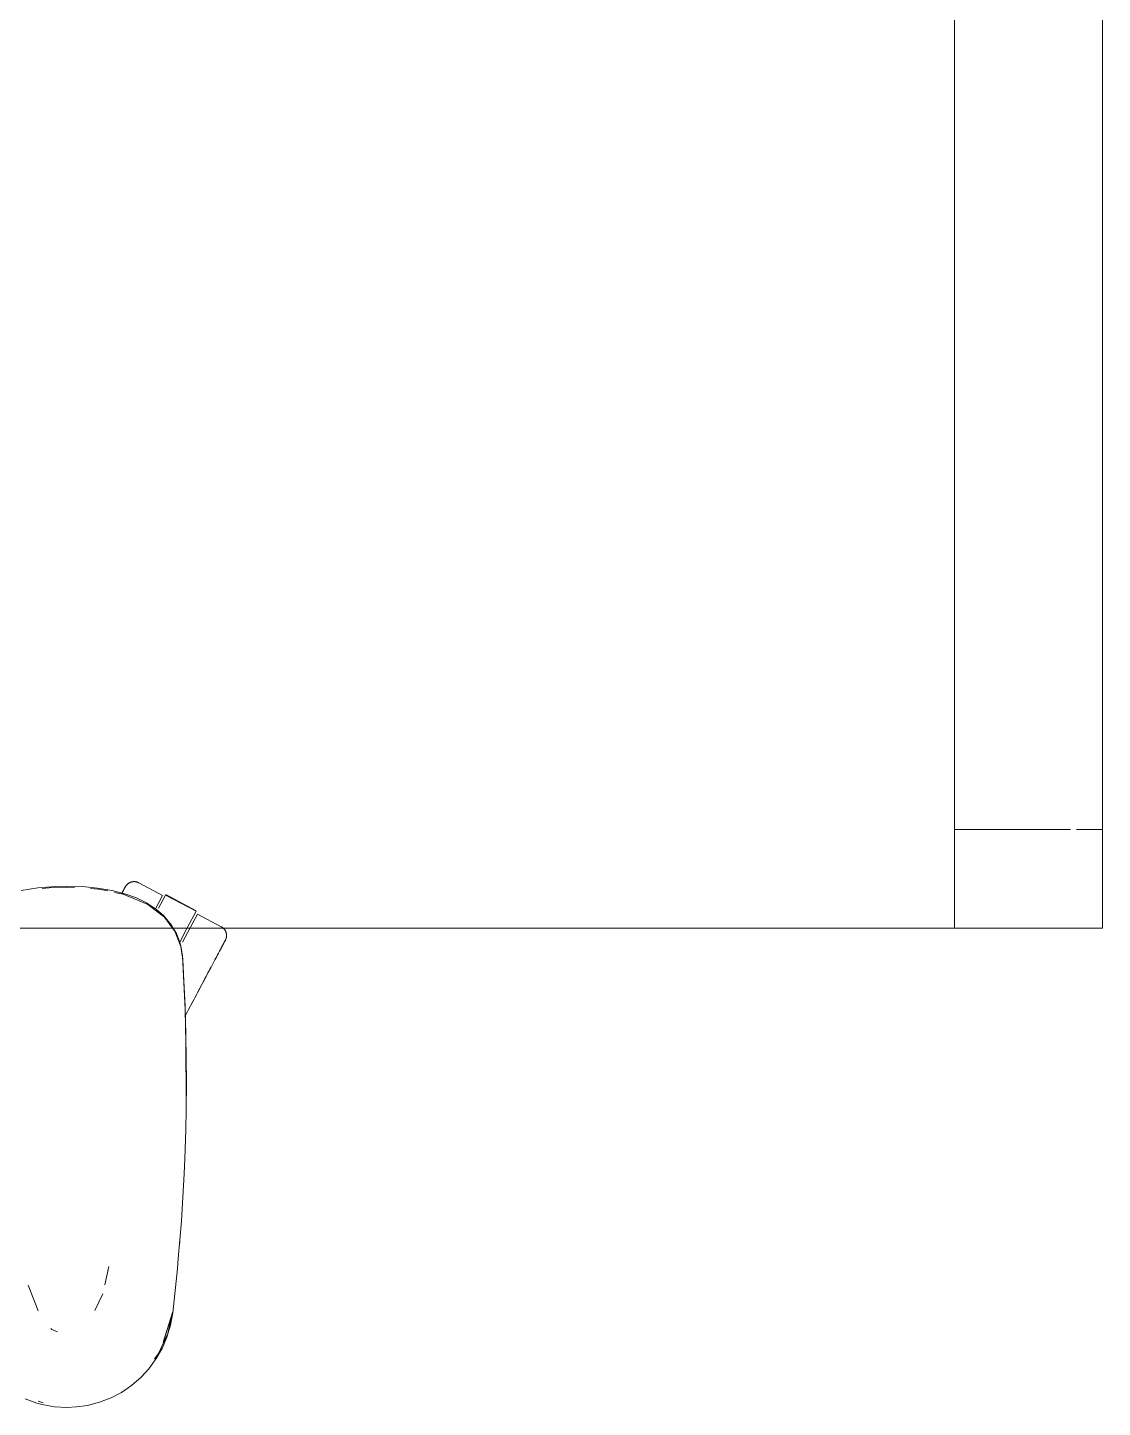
# Model space of a CAD drawing. Header units: millimetres. Extents: x 155927 to 295199, y -4084 to 97293.
# Drawn here: x 163895 to 164331, y 19442 to 20002 of the extents above; entities that cross this region are included whole.
import ezdxf

# ---------------------------------------------------------------- set-up
doc = ezdxf.new("R2010")
doc.units = ezdxf.units.MM
doc.header["$MEASUREMENT"] = 0
doc.layers.add('G-IMPT', color=8, linetype='CONTINUOUS', lineweight=9)
doc.layers.add('I-FURN', color=8, linetype='CONTINUOUS', lineweight=9)

msp = doc.modelspace()

# ---------------------------------------------------------------- linework, layer by layer
at = {"layer": 'G-IMPT'}
for p, q in [((163906.63, 19653.62), (163911.14, 19653.71)), ((163911.14, 19653.71), (163917.48, 19653.53)), ((163892.55, 19651.93), (163899.32, 19653.05)), ((163906.63, 19653.62), (163899.32, 19653.05)), ((163903.97, 19653.11), (163901.19, 19652.72)), ((163903.97, 19653.11), (163911.14, 19653.34)), ((163914.25, 19653.15), (163911.14, 19653.34)), ((163923.63, 19652.97), (163917.48, 19653.53)), ((163923.96, 19652.55), (163920.76, 19652.75)), ((163923.63, 19652.97), (163929.56, 19651.97)), ((163927.71, 19651.79), (163923.96, 19652.55)), ((163935.04, 19650.54), (163929.56, 19651.97)), ((163933.92, 19650.51), (163930.46, 19651.22)), ((163933.92, 19650.51), (163939.55, 19648.19)), ((163935.04, 19650.54), (163939.37, 19648.95)), ((163943.45, 19646.97), (163939.37, 19648.95)), ((163943.94, 19646.35), (163939.55, 19648.19)), ((163943.45, 19646.97), (163947.49, 19644.32)), ((163950.73, 19641.13), (163943.94, 19646.35)), ((163947.49, 19644.32), (163950.53, 19641.65)), ((163953.61, 19637.91), (163950.53, 19641.65)), ((163954, 19636.71), (163950.73, 19641.13)), ((163954.29, 19636.71), (163953.61, 19637.91)), ((163954.9, 19635.5), (163954, 19636.71)), ((163955.57, 19634.47), (163954.29, 19636.71)), ((163957.31, 19629.31), (163954.9, 19635.5)), ((163955.57, 19634.47), (163956.96, 19630.83)), ((163957.33, 19629.49), (163956.96, 19630.83)), ((163957.31, 19629.31), (163957.89, 19625.46)), ((163957.33, 19629.49), (163957.77, 19627.09)), ((163958.02, 19625.44), (163957.77, 19627.09)), ((163959.07, 19604.87), (163958.02, 19625.44)), ((163959.11, 19603.66), (163958.02, 19625.44)), ((163958.02, 19625.44), (163958.14, 19623.84)), ((163959.11, 19603.66), (163958.14, 19623.84)), ((163959.58, 19583.47), (163959.07, 19604.87)), ((163959.42, 19593.31), (163959.07, 19604.87)), ((163959.07, 19604.87), (163959.11, 19603.66)), ((163959.58, 19583.47), (163959.11, 19603.66)), ((163959.53, 19563.29), (163959.42, 19593.31)), ((163959.58, 19583.47), (163959.42, 19593.31)), ((163959.42, 19593.31), (163959.62, 19574.08)), ((163959.56, 19585.51), (163959.49, 19587.42)), ((163959.53, 19563.29), (163959.58, 19583.47)), ((163959.54, 19583.47), (163959.56, 19585.51)), ((163959.53, 19563.29), (163959.62, 19574.08)), ((163959.53, 19563.29), (163959.37, 19554.87)), ((163958.98, 19543.11), (163959.37, 19554.87)), ((163959.12, 19548), (163959.23, 19549.93)), ((163959.23, 19549.93), (163959.24, 19551.43)), ((163958.98, 19543.11), (163958.72, 19537.09)), ((163957.91, 19522.95), (163958.72, 19537.09)), ((163957.59, 19517.86), (163957.91, 19522.95)), ((163957.59, 19517.86), (163956.34, 19502.8)), ((163956.94, 19509.68), (163956.77, 19508)), ((163956.34, 19502.8), (163955.99, 19498.67)), ((163928.12, 19499.46), (163926.55, 19492.03)), ((163927.81, 19497.84), (163928.12, 19499.46)), ((163955.99, 19498.67), (163954.09, 19480.75)), ((163895.42, 19491.96), (163899.56, 19481.54)), ((163922.52, 19481.63), (163925.78, 19488.41)), ((163954.09, 19481.26), (163950.26, 19468.8)), ((163952.05, 19472.29), (163953.96, 19480.7)), ((163954.09, 19481.26), (163953.17, 19477.95)), ((163954.09, 19480.75), (163953.19, 19475.7)), ((163950.26, 19468.8), (163953.17, 19477.95)), ((163951.73, 19470.84), (163953.19, 19475.7)), ((163905.09, 19474.01), (163904.64, 19474.31)), ((163907.31, 19473), (163905.09, 19474.01)), ((163952.05, 19472.29), (163948.31, 19464.23)), ((163949.92, 19466.6), (163951.73, 19470.84)), ((163946.71, 19462.12), (163948.31, 19464.23)), ((163949.92, 19466.6), (163947.4, 19462.16)), ((163944.41, 19458.08), (163941.24, 19454.64)), ((163944.41, 19458.08), (163947.4, 19462.16)), ((163937.41, 19451.32), (163941.24, 19454.64)), ((163933.24, 19448.49), (163929.08, 19446.3)), ((163933.24, 19448.49), (163937.41, 19451.32)), ((163894.25, 19445.83), (163899.02, 19444.12)), ((163901.15, 19443.56), (163899.02, 19444.12)), ((163899.46, 19444.92), (163901.49, 19444.3)), ((163906.1, 19442.68), (163901.15, 19443.56)), ((163911.14, 19442.38), (163906.1, 19442.68)), ((163911.14, 19442.38), (163914.99, 19442.56)), ((163919.5, 19443.2), (163914.99, 19442.56)), ((163919.5, 19443.2), (163924.37, 19444.47)), ((163929.08, 19446.3), (163924.37, 19444.47))]:
    msp.add_line(p, q, dxfattribs=at)
at = {"layer": 'I-FURN'}
for p, q in [((164271.14, 21196.71), (164271.14, 19676.71)), ((164331.14, 19676.71), (164331.14, 21196.71)), ((164331.14, 19636.71), (164331.14, 20436.71)), ((164331.14, 20436.71), (164331.14, 19636.71)), ((164271.14, 19636.71), (164271.14, 20071.71)), ((164331.14, 20071.71), (164331.14, 19636.71)), ((164271.14, 19676.71), (164271.14, 19636.71)), ((164318.24, 19676.71), (164271.14, 19676.71)), ((164318.24, 19676.71), (164271.14, 19676.71)), ((164331.14, 19676.71), (164320.56, 19676.71)), ((164331.14, 19676.71), (164320.56, 19676.71)), ((164331.14, 19636.71), (164331.14, 19676.71)), ((163934.9, 19653.56), (163934.98, 19653.7)), ((163934.98, 19653.7), (163935.07, 19653.83)), ((163935.07, 19653.83), (163935.17, 19653.96)), ((163935.17, 19653.96), (163935.27, 19654.09)), ((163935.27, 19654.09), (163935.37, 19654.21)), ((163935.37, 19654.21), (163935.48, 19654.33)), ((163935.48, 19654.33), (163935.6, 19654.44)), ((163935.6, 19654.44), (163935.71, 19654.55)), ((163935.71, 19654.55), (163935.84, 19654.66)), ((163935.84, 19654.66), (163935.96, 19654.76)), ((163935.96, 19654.76), (163936.1, 19654.85)), ((163936.1, 19654.85), (163936.23, 19654.94)), ((163936.23, 19654.94), (163936.37, 19655.02)), ((163936.37, 19655.02), (163936.51, 19655.1)), ((163936.51, 19655.1), (163936.65, 19655.17)), ((163936.65, 19655.17), (163936.8, 19655.24)), ((163936.8, 19655.24), (163936.95, 19655.3)), ((163936.95, 19655.3), (163937.1, 19655.35)), ((163937.1, 19655.35), (163937.26, 19655.4)), ((163937.26, 19655.4), (163937.41, 19655.44)), ((163937.41, 19655.44), (163937.57, 19655.48)), ((163937.57, 19655.48), (163937.73, 19655.51)), ((163937.73, 19655.51), (163937.89, 19655.53)), ((163937.89, 19655.53), (163938.05, 19655.54)), ((163938.05, 19655.54), (163938.21, 19655.55)), ((163938.21, 19655.55), (163938.37, 19655.56)), ((163938.37, 19655.56), (163938.53, 19655.56)), ((163938.53, 19655.56), (163938.69, 19655.55)), ((163938.69, 19655.55), (163938.85, 19655.53)), ((163938.85, 19655.53), (163939.01, 19655.51)), ((163939.01, 19655.51), (163939.17, 19655.48)), ((163939.17, 19655.48), (163939.33, 19655.44)), ((163939.33, 19655.44), (163939.48, 19655.4)), ((163939.48, 19655.4), (163939.64, 19655.36)), ((163939.64, 19655.36), (163939.79, 19655.3)), ((163939.79, 19655.3), (163939.94, 19655.24)), ((163939.94, 19655.24), (163940.09, 19655.18)), ((163940.09, 19655.18), (163940.23, 19655.11)), ((163940.23, 19655.11), (163940.27, 19655.09)), ((163949.96, 19649.94), (163940.27, 19655.09)), ((163933.42, 19650.79), (163933.65, 19651.22)), ((163933.76, 19651.44), (163933.55, 19651.03)), ((163933.65, 19651.22), (163933.86, 19651.61)), ((163933.96, 19651.81), (163933.76, 19651.44)), ((163933.86, 19651.61), (163934.05, 19651.97)), ((163934.14, 19652.14), (163933.96, 19651.81)), ((163934.05, 19651.97), (163934.22, 19652.29)), ((163934.3, 19652.44), (163934.14, 19652.14)), ((163934.22, 19652.29), (163934.36, 19652.56)), ((163934.44, 19652.7), (163934.3, 19652.44)), ((163934.36, 19652.56), (163934.49, 19652.81)), ((163934.55, 19652.92), (163934.44, 19652.7)), ((163934.49, 19652.81), (163934.6, 19653.01)), ((163934.65, 19653.1), (163934.55, 19652.92)), ((163934.6, 19653.01), (163934.69, 19653.17)), ((163934.72, 19653.24), (163934.65, 19653.1)), ((163934.69, 19653.17), (163934.75, 19653.29)), ((163934.78, 19653.34), (163934.72, 19653.24)), ((163934.75, 19653.29), (163934.79, 19653.37)), ((163934.81, 19653.4), (163934.78, 19653.34)), ((163934.79, 19653.37), (163934.82, 19653.41)), ((163934.82, 19653.42), (163934.81, 19653.4)), ((163934.82, 19653.42), (163934.9, 19653.56)), ((163934.82, 19653.41), (163934.82, 19653.42)), ((163947.2, 19644.74), (163949.96, 19649.94)), ((163948.37, 19644.83), (163951.19, 19650.12)), ((163951.19, 19650.12), (163963.55, 19643.55)), ((163963.64, 19643.72), (163951.28, 19650.29)), ((163963.55, 19643.55), (163959.99, 19636.85)), ((163958.01, 19631), (163961.27, 19637.14)), ((163961.27, 19637.14), (163964.08, 19642.42)), ((163973.77, 19637.27), (163964.08, 19642.42)), ((163973.77, 19637.27), (163973.91, 19637.2)), ((163973.91, 19637.2), (163974.05, 19637.11)), ((163974.05, 19637.11), (163974.18, 19637.02)), ((163974.18, 19637.02), (163974.31, 19636.93)), ((163974.31, 19636.93), (163974.44, 19636.83)), ((162931.14, 19636.71), (164331.14, 19636.71)), ((164331.14, 19636.71), (162931.14, 19636.71)), ((163959.99, 19636.85), (163956.9, 19631.04)), ((163974.44, 19636.83), (163974.56, 19636.72)), ((163974.56, 19636.72), (163974.68, 19636.61)), ((163974.68, 19636.61), (163974.79, 19636.5)), ((163974.79, 19636.5), (163974.9, 19636.38)), ((163974.9, 19636.38), (163975, 19636.26)), ((163975, 19636.26), (163975.1, 19636.13)), ((163975.17, 19631.32), (163975.05, 19631.1)), ((163975.1, 19636.13), (163975.2, 19636)), ((163975.11, 19631.21), (163975.22, 19631.41)), ((163975.26, 19631.5), (163975.17, 19631.32)), ((163975.2, 19636), (163975.29, 19635.86)), ((163975.22, 19631.41), (163975.3, 19631.57)), ((163975.34, 19631.64), (163975.26, 19631.5)), ((163975.29, 19635.86), (163975.37, 19635.73)), ((163975.3, 19631.57), (163975.37, 19631.69)), ((163975.39, 19631.74), (163975.34, 19631.64)), ((163975.37, 19635.73), (163975.45, 19635.58)), ((163975.37, 19631.69), (163975.41, 19631.78)), ((163975.42, 19631.8), (163975.39, 19631.74)), ((163975.41, 19631.78), (163975.43, 19631.82)), ((163975.44, 19631.82), (163975.42, 19631.8)), ((163975.43, 19631.82), (163975.44, 19631.82)), ((163975.46, 19631.86), (163975.44, 19631.82)), ((163975.45, 19635.58), (163975.52, 19635.44)), ((163975.53, 19632.01), (163975.46, 19631.86)), ((163975.52, 19635.44), (163975.59, 19635.29)), ((163975.59, 19632.15), (163975.53, 19632.01)), ((163975.59, 19635.29), (163975.65, 19635.14)), ((163975.65, 19632.3), (163975.59, 19632.15)), ((163975.65, 19635.14), (163975.7, 19634.99)), ((163975.7, 19632.46), (163975.65, 19632.3)), ((163975.7, 19634.99), (163975.75, 19634.84)), ((163975.75, 19632.61), (163975.7, 19632.46)), ((163975.75, 19634.84), (163975.79, 19634.68)), ((163975.79, 19632.77), (163975.75, 19632.61)), ((163975.79, 19634.68), (163975.82, 19634.53)), ((163975.83, 19632.92), (163975.79, 19632.77)), ((163975.82, 19634.53), (163975.85, 19634.37)), ((163975.86, 19633.08), (163975.83, 19632.92)), ((163975.85, 19634.37), (163975.88, 19634.21)), ((163975.88, 19633.24), (163975.86, 19633.08)), ((163975.88, 19634.21), (163975.89, 19634.05)), ((163975.89, 19633.4), (163975.88, 19633.24)), ((163975.89, 19634.05), (163975.9, 19633.89)), ((163975.9, 19633.56), (163975.89, 19633.4)), ((163975.9, 19633.89), (163975.91, 19633.72)), ((163975.91, 19633.72), (163975.9, 19633.56)), ((164271.14, 19636.71), (164331.14, 19636.71)), ((164331.14, 19636.71), (164271.14, 19636.71)), ((163971.93, 19625.22), (163972.28, 19625.89)), ((163972.28, 19625.89), (163972.62, 19626.52)), ((163972.62, 19626.52), (163972.93, 19627.12)), ((163973.1, 19627.43), (163972.79, 19626.85)), ((163972.93, 19627.12), (163973.24, 19627.69)), ((163973.39, 19627.98), (163973.1, 19627.43)), ((163973.24, 19627.69), (163973.52, 19628.23)), ((163973.67, 19628.5), (163973.39, 19627.98)), ((163973.52, 19628.23), (163973.79, 19628.73)), ((163973.92, 19628.98), (163973.67, 19628.5)), ((163973.79, 19628.73), (163974.04, 19629.19)), ((163974.16, 19629.43), (163973.92, 19628.98)), ((163974.04, 19629.19), (163974.26, 19629.62)), ((163974.38, 19629.84), (163974.16, 19629.43)), ((163974.26, 19629.62), (163974.47, 19630.02)), ((163974.58, 19630.21), (163974.38, 19629.84)), ((163974.47, 19630.02), (163974.66, 19630.37)), ((163974.76, 19630.55), (163974.58, 19630.21)), ((163974.66, 19630.37), (163974.83, 19630.69)), ((163974.91, 19630.85), (163974.76, 19630.55)), ((163974.83, 19630.69), (163974.98, 19630.97)), ((163975.05, 19631.1), (163974.91, 19630.85)), ((163974.98, 19630.97), (163975.11, 19631.21)), ((163969.29, 19620.27), (163968.84, 19619.41)), ((163969.05, 19619.81), (163969.5, 19620.66)), ((163969.73, 19621.1), (163969.29, 19620.27)), ((163969.5, 19620.66), (163969.94, 19621.48)), ((163969.94, 19621.48), (163970.36, 19622.28)), ((163970.36, 19622.28), (163970.77, 19623.06)), ((163970.77, 19623.06), (163971.17, 19623.81)), ((163971.17, 19623.81), (163971.56, 19624.53)), ((163971.56, 19624.53), (163971.93, 19625.22)), ((163966.41, 19614.85), (163965.9, 19613.89)), ((163966.14, 19614.34), (163966.64, 19615.29)), ((163966.91, 19615.8), (163966.41, 19614.85)), ((163966.64, 19615.29), (163967.14, 19616.23)), ((163967.41, 19616.73), (163966.91, 19615.8)), ((163967.14, 19616.23), (163967.63, 19617.15)), ((163967.89, 19617.64), (163967.41, 19616.73)), ((163967.63, 19617.15), (163968.11, 19618.05)), ((163968.37, 19618.53), (163967.89, 19617.64)), ((163968.11, 19618.05), (163968.58, 19618.94)), ((163968.84, 19619.41), (163968.37, 19618.53)), ((163968.58, 19618.94), (163969.05, 19619.81)), ((163963.28, 19608.97), (163962.75, 19607.96)), ((163962.99, 19608.42), (163963.53, 19609.43)), ((163963.81, 19609.97), (163963.28, 19608.97)), ((163963.53, 19609.43), (163964.06, 19610.42)), ((163964.34, 19610.96), (163963.81, 19609.97)), ((163964.06, 19610.42), (163964.58, 19611.41)), ((163964.87, 19611.95), (163964.34, 19610.96)), ((163964.58, 19611.41), (163965.11, 19612.4)), ((163965.39, 19612.93), (163964.87, 19611.95)), ((163965.11, 19612.4), (163965.62, 19613.37)), ((163965.9, 19613.89), (163965.39, 19612.93)), ((163965.62, 19613.37), (163966.14, 19614.34)), ((163959.8, 19602.41), (163960.33, 19603.41)), ((163960.61, 19603.95), (163960.08, 19602.95)), ((163960.33, 19603.41), (163960.86, 19604.41)), ((163961.15, 19604.95), (163960.61, 19603.95)), ((163960.86, 19604.41), (163961.39, 19605.41)), ((163961.68, 19605.95), (163961.15, 19604.95)), ((163961.39, 19605.41), (163961.92, 19606.42)), ((163962.21, 19606.96), (163961.68, 19605.95)), ((163961.92, 19606.42), (163962.46, 19607.42)), ((163962.75, 19607.96), (163962.21, 19606.96)), ((163962.46, 19607.42), (163962.99, 19608.42)), ((163959.56, 19601.96), (163959.03, 19600.98)), ((163959.27, 19601.43), (163959.8, 19602.41)), ((163960.08, 19602.95), (163959.56, 19601.96))]:
    msp.add_line(p, q, dxfattribs=at)

doc.saveas('drawing.dxf')
